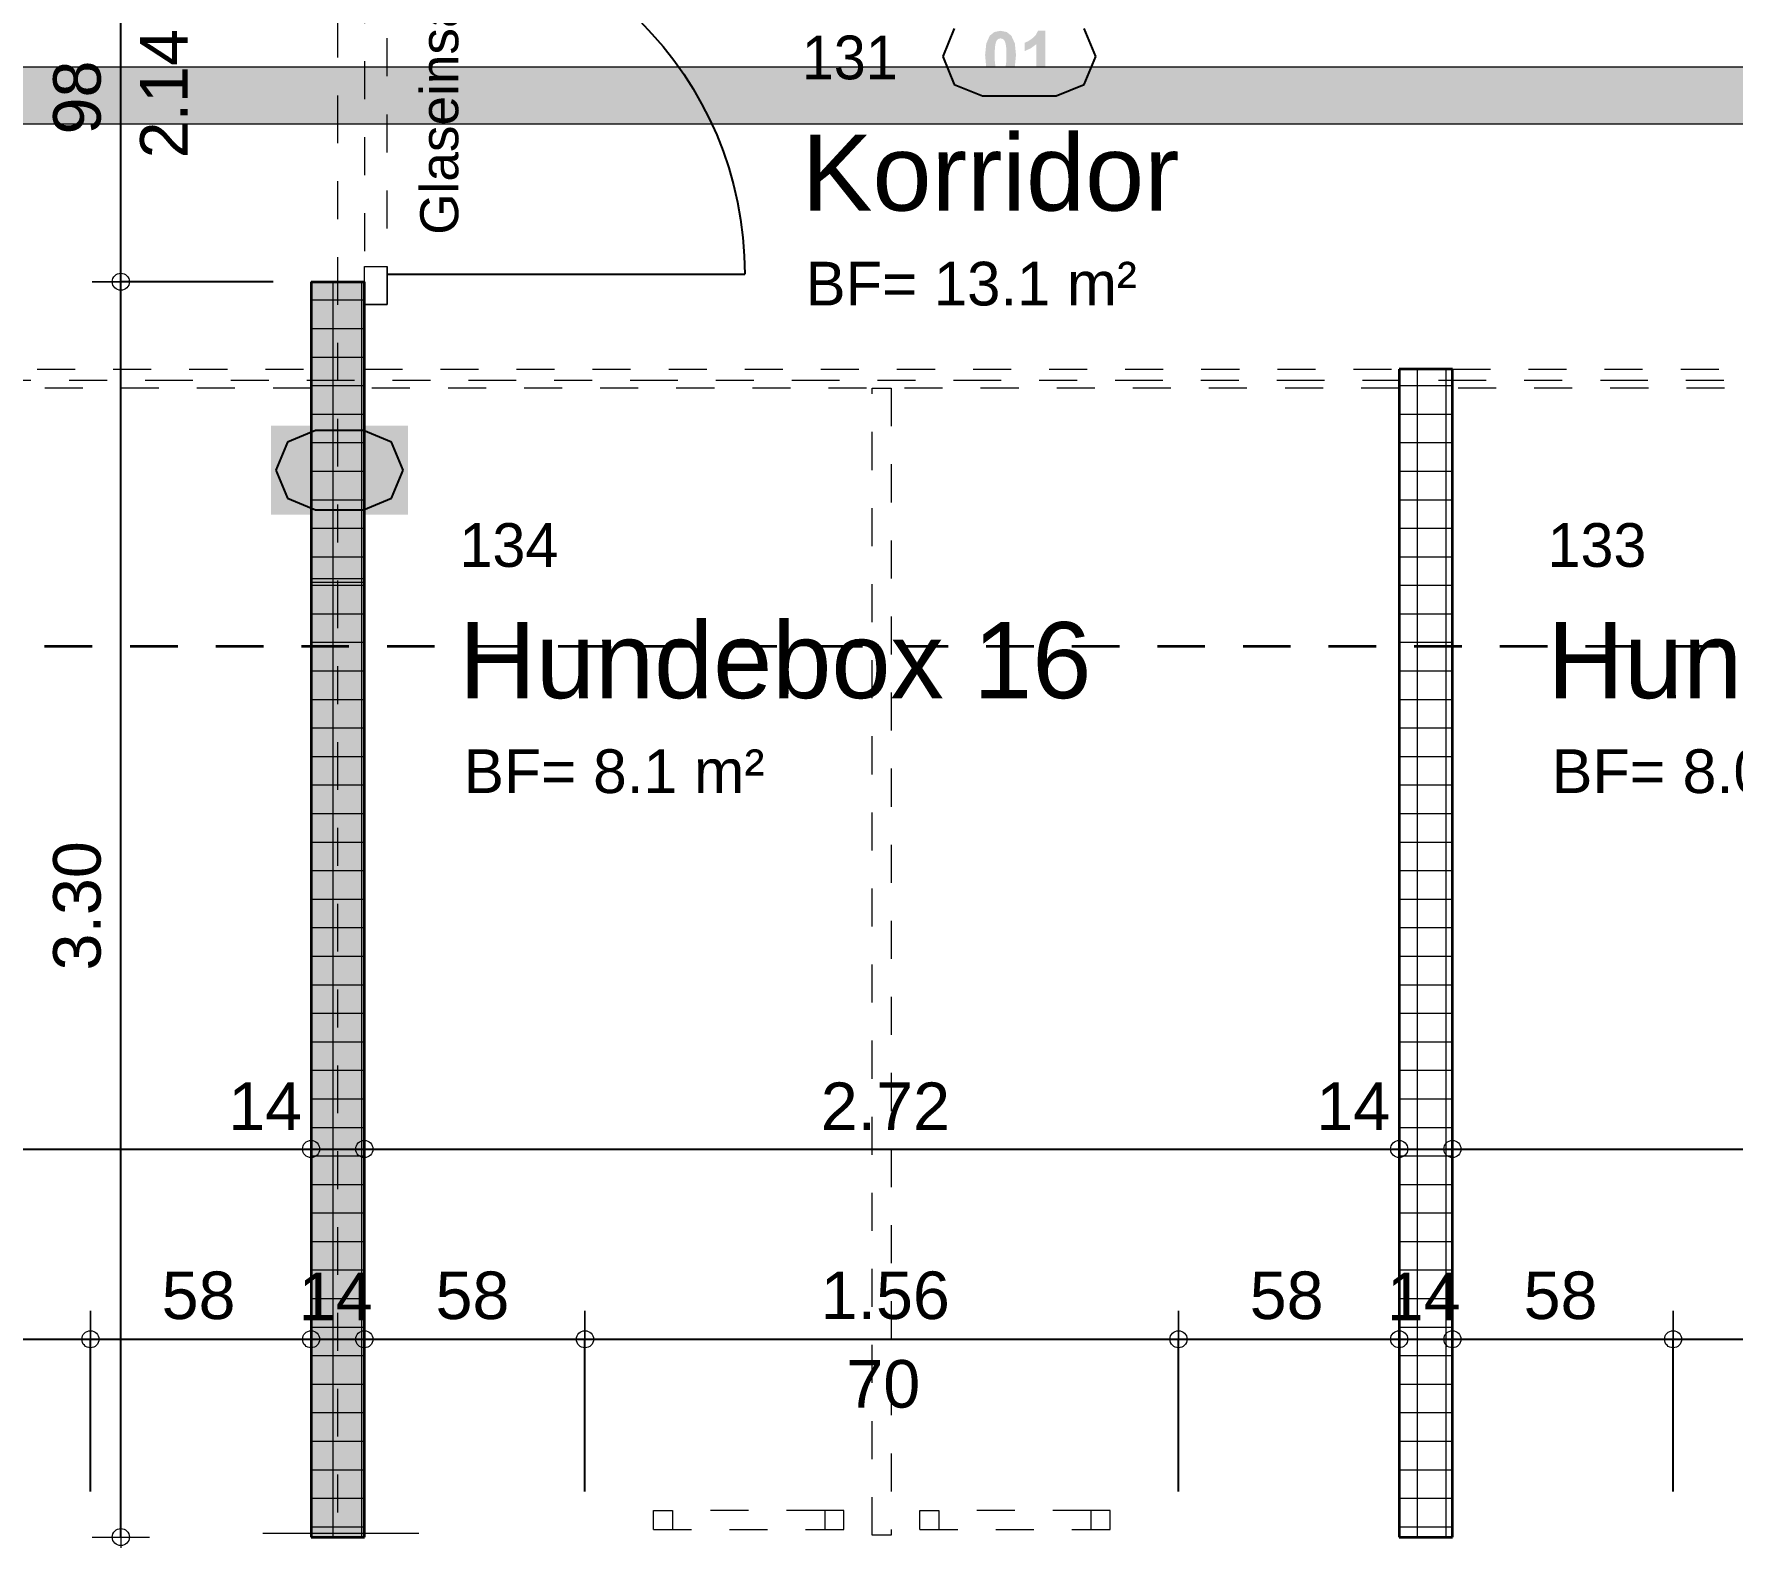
# Model space of a CAD drawing. Header units: metres. Extents: x -117 to -12, y 122 to 163.
# Drawn here: x -38.061 to -33.598, y 135.798 to 139.749 of the extents above; entities that cross this region are included whole.
import ezdxf

# ---------------------------------------------------------------- set-up
doc = ezdxf.new("R2010")
doc.units = ezdxf.units.M
doc.header["$PDMODE"] = 65
for name, pattern in [('AUSGEZOGEN', [0]), ('GETRENNT2_S10', [0.255, 0.125, -0.065, 0, -0.065]), ('PUNKT2_S9', [0.175, 0.075, -0.05, 0, -0.05]), ('STRICHLINIE_S4', [0.165, 0.125, -0.04]), ('VERDECKT2_S2', [0.09, 0.05, -0.04])]:
    doc.linetypes.add(name, pattern=pattern)
doc.layers.add('XR$1$_3808', color=7, linetype='Continuous')
for name, color, linetype, lineweight in [('XR$1$Bauachsen_grob', 7, 'GETRENNT2_S10', 13), ('XR$1$Bauherr', 203, 'VERDECKT2_S2', 13), ('XR$1$Fuellflaeche', 7, 'AUSGEZOGEN', 13), ('XR$1$Hilfskonstruktion', 5, 'VERDECKT2_S2', 13), ('XR$1$Raumbezeichnung', 7, 'AUSGEZOGEN', 18), ('XR$1$Sanitaer_Allgemein_HK', 5, 'VERDECKT2_S2', 25), ('XR$1$Schnittbegrenzung', 7, 'AUSGEZOGEN', 13), ('XR$1$Text_Werkplan_Ausfuehrung', 7, 'AUSGEZOGEN', 25), ('XR$1$Tuerblatt', 7, 'AUSGEZOGEN', 18), ('XR$1$Wand_Fertigelement', 7, 'AUSGEZOGEN', 35), ('XR$1$Werkplan-_Ausfuehrungsmasse', 7, 'AUSGEZOGEN', 13)]:
    doc.layers.add(name, color=color, linetype=linetype, lineweight=lineweight)
doc.styles.add('ARIAL', font='ARIAL.TTF')
doc.dimstyles.new('_DIMSTYLE_10', dxfattribs={"dimtxt": 0.125, "dimasz": 0.15, "dimexe": 0, "dimexo": 0, "dimgap": 0.0625, "dimtad": 2, "dimdec": 1, "dimlfac": 100, "dimrnd": 0.5, "dimzin": 4, "dimdsep": 46, "dimtxsty": 'ARIAL', "dimblk1": 'ALL_ML_KREIS', "dimblk2": 'ALL_ML_KREIS', "dimsah": 1, "dimcen": 0, "dimclrd": 256, "dimclre": 256, "dimclrt": 256, "dimadec": 0, "dimazin": 0, "dimtfac": 1, "dimtdec": 0, "dimtix": 1, "dimtmove": 2, "dimatfit": 3, "dimfxl": 0, "dimtvp": 1.2, "dimtzin": 0, "dimlwd": 0, "dimlwe": -1, "dimarcsym": 0})
doc.dimstyles.new('_DIMSTYLE_11', dxfattribs={"dimtxt": 0.125, "dimasz": 0.15, "dimexe": 0, "dimexo": 0, "dimgap": 0.0625, "dimtad": 2, "dimdec": 3, "dimrnd": 0.005, "dimzin": 4, "dimdsep": 46, "dimtxsty": 'ARIAL', "dimblk1": 'ALL_ML_KREIS', "dimblk2": 'ALL_ML_KREIS', "dimsah": 1, "dimcen": 0, "dimclrd": 256, "dimclre": 256, "dimclrt": 256, "dimadec": 0, "dimazin": 0, "dimtfac": 1, "dimtdec": 0, "dimtix": 1, "dimtmove": 2, "dimatfit": 3, "dimfxl": 0, "dimtzin": 0, "dimlwd": 0, "dimlwe": -1, "dimarcsym": 0})
doc.dimstyles.new('_DIMSTYLE_12', dxfattribs={"dimtxt": 0.125, "dimasz": 0.15, "dimexe": 0, "dimexo": 0, "dimgap": 0.0625, "dimtad": 2, "dimrnd": 0.005, "dimzin": 4, "dimdsep": 46, "dimtxsty": 'ARIAL', "dimblk1": 'ALL_ML_KREIS', "dimblk2": 'ALL_ML_KREIS', "dimsah": 1, "dimcen": 0, "dimclrd": 256, "dimclre": 256, "dimclrt": 256, "dimadec": 0, "dimazin": 0, "dimtfac": 1, "dimtdec": 0, "dimtix": 1, "dimtmove": 2, "dimatfit": 3, "dimfxl": 0, "dimtzin": 0, "dimlwd": 0, "dimlwe": -1, "dimarcsym": 0})
doc.dimstyles.new('_DIMSTYLE_14', dxfattribs={"dimtxt": 0.125, "dimasz": 0.15, "dimexe": 0, "dimexo": 0, "dimgap": 0.0625, "dimtad": 2, "dimdec": 1, "dimlfac": 100, "dimrnd": 0.5, "dimzin": 4, "dimdsep": 46, "dimtxsty": 'ARIAL', "dimblk1": 'ALL_ML_KREIS', "dimblk2": 'ALL_ML_KREIS', "dimsah": 1, "dimcen": 0, "dimclrd": 256, "dimclre": 256, "dimclrt": 256, "dimadec": 0, "dimazin": 0, "dimtfac": 1, "dimtdec": 0, "dimtix": 1, "dimtmove": 2, "dimatfit": 3, "dimfxl": 0, "dimtzin": 0, "dimlwd": 0, "dimlwe": -1, "dimarcsym": 0})
pattern_1 = [(0, (0, 0), (0, 0.075), []), (90, (0, 0), (-0.075, 5e-18), [])]

# ---------------------------------------------------------------- blocks, each defined once
blk = doc.blocks.new('COMPLEXOBJECT_11')
at = {"layer": 'XR$1$Bauherr'}
for p, q in [((-36.4331, 135.818), (-36.4331, 135.868)), ((-36.4331, 135.868), (-36.3831, 135.868)), ((-36.3831, 135.868), (-36.3831, 135.818)), ((-35.9831, 135.868), (-36.3831, 135.868)), ((-35.9331, 135.868), (-35.9831, 135.868)), ((-35.9831, 135.868), (-35.9831, 135.818)), ((-35.9331, 135.818), (-35.9331, 135.868)), ((-35.7331, 135.818), (-35.7331, 135.868)), ((-35.7331, 135.868), (-35.6831, 135.868)), ((-35.6831, 135.868), (-35.6831, 135.818)), ((-35.2831, 135.868), (-35.6831, 135.868)), ((-35.2331, 135.868), (-35.2831, 135.868)), ((-35.2831, 135.868), (-35.2831, 135.818)), ((-35.2331, 135.818), (-35.2331, 135.868)), ((-36.4331, 135.818), (-35.9331, 135.818)), ((-35.7331, 135.818), (-35.2331, 135.818))]:
    blk.add_line(p, q, dxfattribs=at)
blk = doc.blocks.new('ALL_ML_KREIS')
at = {"color": 0, "linetype": 'ByBlock', "lineweight": -2}
for p, q in [((0, -0.5), (0, 0.5)), ((-1, 0), (0.5, 0))]:
    blk.add_line(p, q, dxfattribs=at)
blk.add_circle((0, 0), 0.15, dxfattribs=at)
blk = doc.blocks.new('*D175')
at = {"layer": 'DEFPOINTS'}
for p in [(-37.3331, 139.098), (-37.8331, 135.798), (-37.3331, 135.798)]:
    blk.add_point(p, dxfattribs=at)
at = {"layer": 'XR$1$Werkplan-_Ausfuehrungsmasse', "lineweight": -2}
for p, q in [((-37.4331, 139.098), (-37.8331, 139.098)), ((-37.8331, 135.798), (-37.8331, 139.098)), ((-37.8331, 135.798), (-37.8331, 135.798))]:
    blk.add_line(p, q, dxfattribs=at)
at = {"layer": 'XR$1$Werkplan-_Ausfuehrungsmasse', "xscale": 0.15, "yscale": 0.15, "zscale": 0.15}
for p, rotation in [((-37.8331, 139.098), 90), ((-37.8331, 135.798), 270)]:
    blk.add_blockref('ALL_ML_KREIS', p, dxfattribs=dict(at, rotation=rotation))
at = {"layer": 'XR$1$Werkplan-_Ausfuehrungsmasse', "insert": (-37.9478, 137.4573), "char_height": 0.125, "width": 0.5, "attachment_point": 5, "rotation": 90, "style": 'ARIAL'}
blk.add_mtext('\\A1;{\\A1;{3.30\\H0.082500;\\S^ ;}}', dxfattribs=at)
blk = doc.blocks.new('*D176')
at = {"layer": 'DEFPOINTS'}
for p in [(-37.3331, 140.078), (-37.8331, 139.098), (-37.3331, 139.098)]:
    blk.add_point(p, dxfattribs=at)
at = {"layer": 'XR$1$Werkplan-_Ausfuehrungsmasse', "lineweight": -2}
for p, q in [((-37.4331, 140.078), (-37.8331, 140.078)), ((-37.8331, 139.098), (-37.8331, 140.078)), ((-37.4331, 139.098), (-37.8331, 139.098))]:
    blk.add_line(p, q, dxfattribs=at)
at = {"layer": 'XR$1$Werkplan-_Ausfuehrungsmasse', "xscale": 0.15, "yscale": 0.15, "zscale": 0.15}
for p, rotation in [((-37.8331, 140.078), 90), ((-37.8331, 139.098), 270)]:
    blk.add_blockref('ALL_ML_KREIS', p, dxfattribs=dict(at, rotation=rotation))
at = {"layer": 'XR$1$Werkplan-_Ausfuehrungsmasse', "insert": (-37.7826, 139.4223), "char_height": 0.125, "width": 0.00625, "attachment_point": 1, "rotation": 90, "line_spacing_factor": 0.60241, "style": 'ARIAL'}
blk.add_mtext('\\A1;{2.14\\H0.082500;\\S^ ;}', dxfattribs=at)
at = {"layer": 'XR$1$Werkplan-_Ausfuehrungsmasse', "insert": (-37.9477, 139.5823), "char_height": 0.125, "width": 0.5, "attachment_point": 5, "rotation": 90, "style": 'ARIAL'}
blk.add_mtext('\\A1;{\\A1;{98\\H0.082500;\\S^ ;}}', dxfattribs=at)
blk = doc.blocks.new('COMPLEXOBJECT_18')
at = {"layer": 'XR$1$Bauherr'}
for p, q in [((-40.0531, 138.868), (-37.3331, 138.868)), ((-37.3331, 138.868), (-37.3331, 138.818)), ((-37.1931, 138.868), (-34.4731, 138.868)), ((-37.1931, 138.818), (-37.1931, 138.868)), ((-34.4731, 138.868), (-34.4731, 138.818)), ((-34.3331, 138.868), (-31.6181, 138.868)), ((-34.3331, 138.818), (-34.3331, 138.868)), ((-37.3331, 138.818), (-40.0531, 138.818)), ((-34.4731, 138.818), (-37.1931, 138.818)), ((-35.8581, 138.818), (-35.8081, 138.818)), ((-35.8581, 135.803), (-35.8581, 138.818)), ((-35.8081, 138.818), (-35.8081, 135.803)), ((-31.6181, 138.818), (-34.3331, 138.818)), ((-35.8081, 135.803), (-35.8581, 135.803))]:
    blk.add_line(p, q, dxfattribs=at)
blk = doc.blocks.new('*D442')
at = {"layer": 'DEFPOINTS'}
for p in [(-40.0531, 136.818), (-40.0531, 135.798), (-37.3331, 135.798)]:
    blk.add_point(p, dxfattribs=at)
at = {"layer": 'XR$1$Werkplan-_Ausfuehrungsmasse', "lineweight": -2}
for p, q in [((-40.0531, 136.818), (-40.0531, 136.818)), ((-40.0531, 136.818), (-37.3331, 136.818)), ((-37.3331, 136.818), (-37.3331, 136.818))]:
    blk.add_line(p, q, dxfattribs=at)
at = {"layer": 'XR$1$Werkplan-_Ausfuehrungsmasse', "xscale": 0.15, "yscale": 0.15, "zscale": 0.15, "rotation": 180}
blk.add_blockref('ALL_ML_KREIS', (-40.0531, 136.818), dxfattribs=at)
at = {"layer": 'XR$1$Werkplan-_Ausfuehrungsmasse', "xscale": 0.15, "yscale": 0.15, "zscale": 0.15}
blk.add_blockref('ALL_ML_KREIS', (-37.3331, 136.818), dxfattribs=at)
at = {"layer": 'XR$1$Werkplan-_Ausfuehrungsmasse', "insert": (-38.6834, 136.9305), "char_height": 0.125, "width": 0.5, "attachment_point": 5, "style": 'ARIAL'}
blk.add_mtext('\\A1;{\\A1;{2.72\\H0.082500;\\S^ ;}}', dxfattribs=at)
blk = doc.blocks.new('*D443')
at = {"layer": 'DEFPOINTS'}
for p in [(-37.3331, 136.818), (-37.3331, 135.798), (-37.1931, 135.798)]:
    blk.add_point(p, dxfattribs=at)
at = {"layer": 'XR$1$Werkplan-_Ausfuehrungsmasse', "lineweight": -2}
for p, q in [((-37.3331, 136.818), (-37.3331, 136.818)), ((-37.3331, 136.818), (-37.1931, 136.818)), ((-37.1931, 136.818), (-37.1931, 136.818))]:
    blk.add_line(p, q, dxfattribs=at)
at = {"layer": 'XR$1$Werkplan-_Ausfuehrungsmasse', "xscale": 0.15, "yscale": 0.15, "zscale": 0.15, "rotation": 180}
blk.add_blockref('ALL_ML_KREIS', (-37.3331, 136.818), dxfattribs=at)
at = {"layer": 'XR$1$Werkplan-_Ausfuehrungsmasse', "xscale": 0.15, "yscale": 0.15, "zscale": 0.15}
blk.add_blockref('ALL_ML_KREIS', (-37.1931, 136.818), dxfattribs=at)
at = {"layer": 'XR$1$Werkplan-_Ausfuehrungsmasse', "insert": (-37.4539, 136.9305), "char_height": 0.125, "width": 0.5, "attachment_point": 5, "style": 'ARIAL'}
blk.add_mtext('\\A1;{\\A1;{14\\H0.082500;\\S^ ;}}', dxfattribs=at)
blk = doc.blocks.new('*D444')
at = {"layer": 'DEFPOINTS'}
for p in [(-37.1931, 136.818), (-37.1931, 135.798), (-34.4731, 135.798)]:
    blk.add_point(p, dxfattribs=at)
at = {"layer": 'XR$1$Werkplan-_Ausfuehrungsmasse', "lineweight": -2}
for p, q in [((-37.1931, 136.818), (-37.1931, 136.818)), ((-37.1931, 136.818), (-34.4731, 136.818)), ((-34.4731, 136.818), (-34.4731, 136.818))]:
    blk.add_line(p, q, dxfattribs=at)
at = {"layer": 'XR$1$Werkplan-_Ausfuehrungsmasse', "xscale": 0.15, "yscale": 0.15, "zscale": 0.15, "rotation": 180}
blk.add_blockref('ALL_ML_KREIS', (-37.1931, 136.818), dxfattribs=at)
at = {"layer": 'XR$1$Werkplan-_Ausfuehrungsmasse', "xscale": 0.15, "yscale": 0.15, "zscale": 0.15}
blk.add_blockref('ALL_ML_KREIS', (-34.4731, 136.818), dxfattribs=at)
at = {"layer": 'XR$1$Werkplan-_Ausfuehrungsmasse', "insert": (-35.8234, 136.9305), "char_height": 0.125, "width": 0.5, "attachment_point": 5, "style": 'ARIAL'}
blk.add_mtext('\\A1;{\\A1;{2.72\\H0.082500;\\S^ ;}}', dxfattribs=at)
blk = doc.blocks.new('*D445')
at = {"layer": 'DEFPOINTS'}
for p in [(-34.4731, 136.818), (-34.4731, 135.798), (-34.3331, 135.798)]:
    blk.add_point(p, dxfattribs=at)
at = {"layer": 'XR$1$Werkplan-_Ausfuehrungsmasse', "lineweight": -2}
for p, q in [((-34.4731, 136.818), (-34.4731, 136.818)), ((-34.4731, 136.818), (-34.3331, 136.818)), ((-34.3331, 136.818), (-34.3331, 136.818))]:
    blk.add_line(p, q, dxfattribs=at)
at = {"layer": 'XR$1$Werkplan-_Ausfuehrungsmasse', "xscale": 0.15, "yscale": 0.15, "zscale": 0.15, "rotation": 180}
blk.add_blockref('ALL_ML_KREIS', (-34.4731, 136.818), dxfattribs=at)
at = {"layer": 'XR$1$Werkplan-_Ausfuehrungsmasse', "xscale": 0.15, "yscale": 0.15, "zscale": 0.15}
blk.add_blockref('ALL_ML_KREIS', (-34.3331, 136.818), dxfattribs=at)
at = {"layer": 'XR$1$Werkplan-_Ausfuehrungsmasse', "insert": (-34.5939, 136.9305), "char_height": 0.125, "width": 0.5, "attachment_point": 5, "style": 'ARIAL'}
blk.add_mtext('\\A1;{\\A1;{14\\H0.082500;\\S^ ;}}', dxfattribs=at)
blk = doc.blocks.new('*D446')
at = {"layer": 'DEFPOINTS'}
for p in [(-34.3331, 136.818), (-34.3331, 135.798), (-31.6181, 135.798)]:
    blk.add_point(p, dxfattribs=at)
at = {"layer": 'XR$1$Werkplan-_Ausfuehrungsmasse', "lineweight": -2}
for p, q in [((-34.3331, 136.818), (-34.3331, 136.818)), ((-34.3331, 136.818), (-31.6181, 136.818)), ((-31.6181, 136.818), (-31.6181, 136.818))]:
    blk.add_line(p, q, dxfattribs=at)
at = {"layer": 'XR$1$Werkplan-_Ausfuehrungsmasse', "xscale": 0.15, "yscale": 0.15, "zscale": 0.15, "rotation": 180}
blk.add_blockref('ALL_ML_KREIS', (-34.3331, 136.818), dxfattribs=at)
at = {"layer": 'XR$1$Werkplan-_Ausfuehrungsmasse', "xscale": 0.15, "yscale": 0.15, "zscale": 0.15}
blk.add_blockref('ALL_ML_KREIS', (-31.6181, 136.818), dxfattribs=at)
at = {"layer": 'XR$1$Werkplan-_Ausfuehrungsmasse', "insert": (-32.8438, 136.9305), "char_height": 0.125, "width": 0.625, "attachment_point": 5, "style": 'ARIAL'}
blk.add_mtext('\\A1;{\\A1;{2.71\\H0.082500;\\S5^ ;}}', dxfattribs=at)
blk = doc.blocks.new('*D504')
at = {"layer": 'DEFPOINTS'}
for p in [(-39.4731, 136.318), (-39.4731, 135.798), (-37.9131, 135.798)]:
    blk.add_point(p, dxfattribs=at)
at = {"layer": 'XR$1$Werkplan-_Ausfuehrungsmasse', "lineweight": -2}
for p, q in [((-39.4731, 135.918), (-39.4731, 136.318)), ((-39.4731, 136.318), (-37.9131, 136.318)), ((-37.9131, 135.918), (-37.9131, 136.318))]:
    blk.add_line(p, q, dxfattribs=at)
at = {"layer": 'XR$1$Werkplan-_Ausfuehrungsmasse', "xscale": 0.15, "yscale": 0.15, "zscale": 0.15, "rotation": 180}
blk.add_blockref('ALL_ML_KREIS', (-39.4731, 136.318), dxfattribs=at)
at = {"layer": 'XR$1$Werkplan-_Ausfuehrungsmasse', "xscale": 0.15, "yscale": 0.15, "zscale": 0.15}
blk.add_blockref('ALL_ML_KREIS', (-37.9131, 136.318), dxfattribs=at)
at = {"layer": 'XR$1$Werkplan-_Ausfuehrungsmasse', "insert": (-38.684, 136.4327), "char_height": 0.125, "width": 0.5, "attachment_point": 5, "style": 'ARIAL'}
blk.add_mtext('\\A1;{\\A1;{1.56\\H0.082500;\\S^ ;}}', dxfattribs=at)
at = {"layer": 'XR$1$Werkplan-_Ausfuehrungsmasse', "insert": (-38.7861, 136.2633), "char_height": 0.125, "width": 0.00625, "attachment_point": 1, "line_spacing_factor": 0.60241, "style": 'ARIAL'}
blk.add_mtext('\\A1;{70\\H0.082500;\\S^ ;}', dxfattribs=at)
blk = doc.blocks.new('*D505')
at = {"layer": 'DEFPOINTS'}
for p in [(-37.9131, 136.318), (-37.9131, 135.798), (-37.3331, 135.798)]:
    blk.add_point(p, dxfattribs=at)
at = {"layer": 'XR$1$Werkplan-_Ausfuehrungsmasse', "lineweight": -2}
for p, q in [((-37.9131, 135.918), (-37.9131, 136.318)), ((-37.9131, 136.318), (-37.3331, 136.318)), ((-37.3331, 136.318), (-37.3331, 136.318))]:
    blk.add_line(p, q, dxfattribs=at)
at = {"layer": 'XR$1$Werkplan-_Ausfuehrungsmasse', "xscale": 0.15, "yscale": 0.15, "zscale": 0.15, "rotation": 180}
blk.add_blockref('ALL_ML_KREIS', (-37.9131, 136.318), dxfattribs=at)
at = {"layer": 'XR$1$Werkplan-_Ausfuehrungsmasse', "xscale": 0.15, "yscale": 0.15, "zscale": 0.15}
blk.add_blockref('ALL_ML_KREIS', (-37.3331, 136.318), dxfattribs=at)
at = {"layer": 'XR$1$Werkplan-_Ausfuehrungsmasse', "insert": (-37.6289, 136.4327), "char_height": 0.125, "width": 0.5, "attachment_point": 5, "style": 'ARIAL'}
blk.add_mtext('\\A1;{\\A1;{58\\H0.082500;\\S^ ;}}', dxfattribs=at)
blk = doc.blocks.new('*D506')
at = {"layer": 'DEFPOINTS'}
for p in [(-37.3331, 136.318), (-37.3331, 135.798), (-37.1931, 135.798)]:
    blk.add_point(p, dxfattribs=at)
at = {"layer": 'XR$1$Werkplan-_Ausfuehrungsmasse', "lineweight": -2}
for p, q in [((-37.3331, 136.318), (-37.3331, 136.318)), ((-37.3331, 136.318), (-37.1931, 136.318)), ((-37.1931, 136.318), (-37.1931, 136.318))]:
    blk.add_line(p, q, dxfattribs=at)
at = {"layer": 'XR$1$Werkplan-_Ausfuehrungsmasse', "xscale": 0.15, "yscale": 0.15, "zscale": 0.15, "rotation": 180}
blk.add_blockref('ALL_ML_KREIS', (-37.3331, 136.318), dxfattribs=at)
at = {"layer": 'XR$1$Werkplan-_Ausfuehrungsmasse', "xscale": 0.15, "yscale": 0.15, "zscale": 0.15}
blk.add_blockref('ALL_ML_KREIS', (-37.1931, 136.318), dxfattribs=at)
at = {"layer": 'XR$1$Werkplan-_Ausfuehrungsmasse', "insert": (-37.2685, 136.4305), "char_height": 0.125, "width": 0.5, "attachment_point": 5, "style": 'ARIAL'}
blk.add_mtext('\\A1;{\\A1;{14\\H0.082500;\\S^ ;}}', dxfattribs=at)
blk = doc.blocks.new('*D507')
at = {"layer": 'DEFPOINTS'}
for p in [(-37.1931, 136.318), (-37.1931, 135.798), (-36.6131, 135.798)]:
    blk.add_point(p, dxfattribs=at)
at = {"layer": 'XR$1$Werkplan-_Ausfuehrungsmasse', "lineweight": -2}
for p, q in [((-37.1931, 136.318), (-37.1931, 136.318)), ((-37.1931, 136.318), (-36.6131, 136.318)), ((-36.6131, 135.918), (-36.6131, 136.318))]:
    blk.add_line(p, q, dxfattribs=at)
at = {"layer": 'XR$1$Werkplan-_Ausfuehrungsmasse', "xscale": 0.15, "yscale": 0.15, "zscale": 0.15, "rotation": 180}
blk.add_blockref('ALL_ML_KREIS', (-37.1931, 136.318), dxfattribs=at)
at = {"layer": 'XR$1$Werkplan-_Ausfuehrungsmasse', "xscale": 0.15, "yscale": 0.15, "zscale": 0.15}
blk.add_blockref('ALL_ML_KREIS', (-36.6131, 136.318), dxfattribs=at)
at = {"layer": 'XR$1$Werkplan-_Ausfuehrungsmasse', "insert": (-36.9089, 136.4327), "char_height": 0.125, "width": 0.5, "attachment_point": 5, "style": 'ARIAL'}
blk.add_mtext('\\A1;{\\A1;{58\\H0.082500;\\S^ ;}}', dxfattribs=at)
blk = doc.blocks.new('*D508')
at = {"layer": 'DEFPOINTS'}
for p in [(-36.6131, 136.318), (-36.6131, 135.798), (-35.0531, 135.798)]:
    blk.add_point(p, dxfattribs=at)
at = {"layer": 'XR$1$Werkplan-_Ausfuehrungsmasse', "lineweight": -2}
for p, q in [((-36.6131, 135.918), (-36.6131, 136.318)), ((-36.6131, 136.318), (-35.0531, 136.318)), ((-35.0531, 135.918), (-35.0531, 136.318))]:
    blk.add_line(p, q, dxfattribs=at)
at = {"layer": 'XR$1$Werkplan-_Ausfuehrungsmasse', "xscale": 0.15, "yscale": 0.15, "zscale": 0.15, "rotation": 180}
blk.add_blockref('ALL_ML_KREIS', (-36.6131, 136.318), dxfattribs=at)
at = {"layer": 'XR$1$Werkplan-_Ausfuehrungsmasse', "xscale": 0.15, "yscale": 0.15, "zscale": 0.15}
blk.add_blockref('ALL_ML_KREIS', (-35.0531, 136.318), dxfattribs=at)
at = {"layer": 'XR$1$Werkplan-_Ausfuehrungsmasse', "insert": (-35.824, 136.4327), "char_height": 0.125, "width": 0.5, "attachment_point": 5, "style": 'ARIAL'}
blk.add_mtext('\\A1;{\\A1;{1.56\\H0.082500;\\S^ ;}}', dxfattribs=at)
at = {"layer": 'XR$1$Werkplan-_Ausfuehrungsmasse', "insert": (-35.9261, 136.2633), "char_height": 0.125, "width": 0.00625, "attachment_point": 1, "line_spacing_factor": 0.60241, "style": 'ARIAL'}
blk.add_mtext('\\A1;{70\\H0.082500;\\S^ ;}', dxfattribs=at)
blk = doc.blocks.new('*D509')
at = {"layer": 'DEFPOINTS'}
for p in [(-35.0531, 136.318), (-35.0531, 135.798), (-34.4731, 135.798)]:
    blk.add_point(p, dxfattribs=at)
at = {"layer": 'XR$1$Werkplan-_Ausfuehrungsmasse', "lineweight": -2}
for p, q in [((-35.0531, 135.918), (-35.0531, 136.318)), ((-35.0531, 136.318), (-34.4731, 136.318)), ((-34.4731, 136.318), (-34.4731, 136.318))]:
    blk.add_line(p, q, dxfattribs=at)
at = {"layer": 'XR$1$Werkplan-_Ausfuehrungsmasse', "xscale": 0.15, "yscale": 0.15, "zscale": 0.15, "rotation": 180}
blk.add_blockref('ALL_ML_KREIS', (-35.0531, 136.318), dxfattribs=at)
at = {"layer": 'XR$1$Werkplan-_Ausfuehrungsmasse', "xscale": 0.15, "yscale": 0.15, "zscale": 0.15}
blk.add_blockref('ALL_ML_KREIS', (-34.4731, 136.318), dxfattribs=at)
at = {"layer": 'XR$1$Werkplan-_Ausfuehrungsmasse', "insert": (-34.7689, 136.4327), "char_height": 0.125, "width": 0.5, "attachment_point": 5, "style": 'ARIAL'}
blk.add_mtext('\\A1;{\\A1;{58\\H0.082500;\\S^ ;}}', dxfattribs=at)
blk = doc.blocks.new('*D510')
at = {"layer": 'DEFPOINTS'}
for p in [(-34.4731, 136.318), (-34.4731, 135.798), (-34.3331, 135.798)]:
    blk.add_point(p, dxfattribs=at)
at = {"layer": 'XR$1$Werkplan-_Ausfuehrungsmasse', "lineweight": -2}
for p, q in [((-34.4731, 136.318), (-34.4731, 136.318)), ((-34.4731, 136.318), (-34.3331, 136.318)), ((-34.3331, 136.318), (-34.3331, 136.318))]:
    blk.add_line(p, q, dxfattribs=at)
at = {"layer": 'XR$1$Werkplan-_Ausfuehrungsmasse', "xscale": 0.15, "yscale": 0.15, "zscale": 0.15, "rotation": 180}
blk.add_blockref('ALL_ML_KREIS', (-34.4731, 136.318), dxfattribs=at)
at = {"layer": 'XR$1$Werkplan-_Ausfuehrungsmasse', "xscale": 0.15, "yscale": 0.15, "zscale": 0.15}
blk.add_blockref('ALL_ML_KREIS', (-34.3331, 136.318), dxfattribs=at)
at = {"layer": 'XR$1$Werkplan-_Ausfuehrungsmasse', "insert": (-34.4085, 136.4305), "char_height": 0.125, "width": 0.5, "attachment_point": 5, "style": 'ARIAL'}
blk.add_mtext('\\A1;{\\A1;{14\\H0.082500;\\S^ ;}}', dxfattribs=at)
blk = doc.blocks.new('*D511')
at = {"layer": 'DEFPOINTS'}
for p in [(-34.3331, 136.318), (-34.3331, 135.798), (-33.7531, 135.798)]:
    blk.add_point(p, dxfattribs=at)
at = {"layer": 'XR$1$Werkplan-_Ausfuehrungsmasse', "lineweight": -2}
for p, q in [((-34.3331, 136.318), (-34.3331, 136.318)), ((-34.3331, 136.318), (-33.7531, 136.318)), ((-33.7531, 135.918), (-33.7531, 136.318))]:
    blk.add_line(p, q, dxfattribs=at)
at = {"layer": 'XR$1$Werkplan-_Ausfuehrungsmasse', "xscale": 0.15, "yscale": 0.15, "zscale": 0.15, "rotation": 180}
blk.add_blockref('ALL_ML_KREIS', (-34.3331, 136.318), dxfattribs=at)
at = {"layer": 'XR$1$Werkplan-_Ausfuehrungsmasse', "xscale": 0.15, "yscale": 0.15, "zscale": 0.15}
blk.add_blockref('ALL_ML_KREIS', (-33.7531, 136.318), dxfattribs=at)
at = {"layer": 'XR$1$Werkplan-_Ausfuehrungsmasse', "insert": (-34.0489, 136.4327), "char_height": 0.125, "width": 0.5, "attachment_point": 5, "style": 'ARIAL'}
blk.add_mtext('\\A1;{\\A1;{58\\H0.082500;\\S^ ;}}', dxfattribs=at)
blk = doc.blocks.new('*D512')
at = {"layer": 'DEFPOINTS'}
for p in [(-33.7531, 136.318), (-33.7531, 135.798), (-32.1931, 135.798)]:
    blk.add_point(p, dxfattribs=at)
at = {"layer": 'XR$1$Werkplan-_Ausfuehrungsmasse', "lineweight": -2}
for p, q in [((-33.7531, 135.918), (-33.7531, 136.318)), ((-33.7531, 136.318), (-32.1931, 136.318)), ((-32.1931, 135.918), (-32.1931, 136.318))]:
    blk.add_line(p, q, dxfattribs=at)
at = {"layer": 'XR$1$Werkplan-_Ausfuehrungsmasse', "xscale": 0.15, "yscale": 0.15, "zscale": 0.15, "rotation": 180}
blk.add_blockref('ALL_ML_KREIS', (-33.7531, 136.318), dxfattribs=at)
at = {"layer": 'XR$1$Werkplan-_Ausfuehrungsmasse', "xscale": 0.15, "yscale": 0.15, "zscale": 0.15}
blk.add_blockref('ALL_ML_KREIS', (-32.1931, 136.318), dxfattribs=at)
at = {"layer": 'XR$1$Werkplan-_Ausfuehrungsmasse', "insert": (-32.894, 136.4327), "char_height": 0.125, "width": 0.5, "attachment_point": 5, "style": 'ARIAL'}
blk.add_mtext('\\A1;{\\A1;{1.56\\H0.082500;\\S^ ;}}', dxfattribs=at)
at = {"layer": 'XR$1$Werkplan-_Ausfuehrungsmasse', "insert": (-32.9961, 136.2633), "char_height": 0.125, "width": 0.00625, "attachment_point": 1, "line_spacing_factor": 0.60241, "style": 'ARIAL'}
blk.add_mtext('\\A1;{70\\H0.082500;\\S^ ;}', dxfattribs=at)
blk = doc.blocks.new('COMPLEXOBJECT_20')
at = {"layer": 'XR$1$Bauachsen_grob', "color": 8}
for p, q in [((-37.2631, 126.7126), (-37.2631, 153.848)), ((-14.2693, 138.838), (-86.2481, 138.838))]:
    blk.add_line(p, q, dxfattribs=at)
blk = doc.blocks.new('Tür_4_$F2')
at = {"layer": 'XR$1$_3808', "color": 7, "linetype": 'AUSGEZOGEN', "lineweight": -3}
blk.add_line((0.08, 0.06), (0.08, 1), dxfattribs=at)
at = {"layer": 'XR$1$_3808', "color": 7, "linetype": 'AUSGEZOGEN', "lineweight": 13}
for points in [[(0, 0), (0.1, 0), (0.1, 0.06), (0, 0.06), (0, 0)], [(1, 0), (1.1, 0), (1.1, 0.06), (1, 0.06), (1, 0)]]:
    blk.add_lwpolyline(points, close=True, dxfattribs=at)
at = {"layer": 'XR$1$_3808', "color": 7, "linetype": 'AUSGEZOGEN', "lineweight": -3}
blk.add_arc((0.08, 0.06), 0.94, 0, 90, dxfattribs=at)
blk = doc.blocks.new('COMPLEXOBJECT_46')
at = {"layer": 'XR$1$Schnittbegrenzung', "color": 12, "linetype": 'STRICHLINIE_S4', "lineweight": 35}
blk.add_line((-28.9085, 138.1391), (-88.2023, 138.1391), dxfattribs=at)

msp = doc.modelspace()

# ---------------------------------------------------------------- hatches: boundary and pattern name
at = {"layer": 'XR$1$Fuellflaeche', "linetype": 'AUSGEZOGEN', "lineweight": 200}
msp.add_hatch(color=255, dxfattribs=at).paths.add_polyline_path([(-72.5831, 139.663), (-72.5831, 139.513), (-31.4681, 139.513), (-31.4681, 139.663)])
at = {"layer": 'XR$1$Text_Werkplan_Ausfuehrung'}
h = msp.add_hatch(color=55, dxfattribs=at)
h.paths.add_polyline_path([(-35.5208, 139.7576), (-35.5369, 139.7544), (-35.5491, 139.7448), (-35.5583, 139.7243), (-35.5614, 139.694), (-35.5586, 139.6635), (-35.5502, 139.644), (-35.5373, 139.6335), (-35.5208, 139.63), (-35.5046, 139.6332), (-35.4925, 139.6428), (-35.4833, 139.6633), (-35.4802, 139.6937), (-35.4832, 139.7242), (-35.4924, 139.7446), (-35.5046, 139.7543)])
h.paths.add_polyline_path([(-35.5249, 139.737), (-35.5208, 139.7376), (-35.5167, 139.737), (-35.5131, 139.7349), (-35.51, 139.7308), (-35.5075, 139.7239), (-35.5058, 139.7123), (-35.5052, 139.6937), (-35.5059, 139.675), (-35.5077, 139.6626), (-35.51, 139.6565), (-35.513, 139.6527), (-35.5167, 139.6506), (-35.5208, 139.6499), (-35.5249, 139.6506), (-35.5285, 139.6526), (-35.5316, 139.6567), (-35.5341, 139.6636), (-35.5358, 139.6752), (-35.5363, 139.6937), (-35.5357, 139.7125), (-35.5338, 139.725), (-35.5316, 139.731), (-35.5285, 139.7349)], flags=16)
for color, points in [(55, [(-35.4028, 139.6321), (-35.4028, 139.7576), (-35.4223, 139.7576), (-35.4281, 139.7469), (-35.4374, 139.7376), (-35.448, 139.7304), (-35.4578, 139.7259), (-35.4578, 139.7042), (-35.4411, 139.7117), (-35.4268, 139.7224), (-35.4268, 139.6321)]), (7, [(-37.4383, 138.486), (-37.0779, 138.486), (-37.0779, 138.7193), (-37.4383, 138.7193), (-37.4383, 138.6026), (-37.4383, 138.6026)])]:
    msp.add_hatch(color=color, dxfattribs=at).paths.add_polyline_path(points)
h = msp.add_hatch(color=55, dxfattribs=at)
h.paths.add_polyline_path([(-37.309, 138.6693), (-37.309, 138.5443), (-37.2615, 138.5443), (-37.2489, 138.545), (-37.2391, 138.5469), (-37.2291, 138.5512), (-37.2214, 138.5569), (-37.2137, 138.5667), (-37.208, 138.579), (-37.2051, 138.5912), (-37.2041, 138.6056), (-37.2052, 138.6218), (-37.2082, 138.6351), (-37.2133, 138.6462), (-37.2202, 138.6554), (-37.2288, 138.6624), (-37.2391, 138.6669), (-37.2491, 138.6687), (-37.2629, 138.6693)])
h.paths.add_polyline_path([(-37.2838, 138.5654), (-37.2838, 138.6481), (-37.2724, 138.6481), (-37.2595, 138.6478), (-37.2516, 138.647), (-37.2452, 138.6447), (-37.2399, 138.6411), (-37.2358, 138.6359), (-37.2327, 138.629), (-37.2308, 138.6196), (-37.2302, 138.6068), (-37.2308, 138.5938), (-37.2327, 138.5839), (-37.2357, 138.5767), (-37.2394, 138.5718), (-37.2439, 138.5687), (-37.2496, 138.5666), (-37.2558, 138.5657), (-37.2649, 138.5654)], flags=16)
at = {"layer": 'XR$1$Wand_Fertigelement', "lineweight": 13}
msp.add_hatch(color=252, dxfattribs=at).paths.add_polyline_path([(-37.1931, 135.798), (-37.1931, 139.098), (-37.3331, 139.098), (-37.3331, 135.798)], flags=0)
h = msp.add_hatch(dxfattribs=at)
h.set_pattern_fill('SCHRAFFUR_315', color=256, scale=0.05, style=0, pattern_type=2)
h.set_pattern_definition(pattern_1)
h.paths.add_polyline_path([(-37.1931, 135.798), (-37.1931, 139.098), (-37.3331, 139.098), (-37.3331, 135.798)], flags=0)
h = msp.add_hatch(dxfattribs=at)
h.set_pattern_fill('SCHRAFFUR_7', color=256, scale=0.05, style=0, pattern_type=2)
h.set_pattern_definition(pattern_1)
h.paths.add_polyline_path([(-34.4731, 138.868), (-34.4731, 135.798), (-34.3331, 135.798), (-34.3331, 138.868)], flags=0)

# ---------------------------------------------------------------- linework, layer by layer
at = {"layer": 'XR$1$Hilfskonstruktion', "color": 30, "linetype": 'AUSGEZOGEN', "lineweight": 13}
for p, q in [((-37.3331, 138.318), (-37.1931, 138.318)), ((-37.3331, 138.308), (-37.1931, 138.308)), ((-37.4602, 135.808), (-37.0495, 135.808))]:
    msp.add_line(p, q, dxfattribs=at)
at = {"layer": 'XR$1$Sanitaer_Allgemein_HK', "color": 7, "linetype": 'AUSGEZOGEN', "lineweight": 13}
for p, q in [((-72.5831, 139.663), (-31.4681, 139.663)), ((-72.5831, 139.513), (-31.4681, 139.513))]:
    msp.add_line(p, q, dxfattribs=at)
at = {"layer": 'XR$1$Text_Werkplan_Ausfuehrung', "color": 54}
for p, q in [((-35.6424, 139.7641), (-35.6729, 139.6904)), ((-35.2703, 139.6904), (-35.3008, 139.7641)), ((-35.6729, 139.6904), (-35.6424, 139.6168)), ((-35.3008, 139.6168), (-35.2703, 139.6904)), ((-35.6424, 139.6168), (-35.5687, 139.5863)), ((-35.3745, 139.5863), (-35.3008, 139.6168)), ((-35.5687, 139.5863), (-35.3745, 139.5863))]:
    msp.add_line(p, q, dxfattribs=at)
at = {"layer": 'XR$1$Text_Werkplan_Ausfuehrung', "color": 124}
for p, q in [((-37.3216, 138.7068), (-37.3953, 138.6763)), ((-37.1955, 138.7068), (-37.3216, 138.7068)), ((-37.1219, 138.6763), (-37.1955, 138.7068)), ((-37.3953, 138.6763), (-37.4258, 138.6026)), ((-37.0913, 138.6026), (-37.1219, 138.6763)), ((-37.4258, 138.6026), (-37.3953, 138.529)), ((-37.1219, 138.529), (-37.0913, 138.6026)), ((-37.3953, 138.529), (-37.3216, 138.4985)), ((-37.3216, 138.4985), (-37.1955, 138.4985)), ((-37.1955, 138.4985), (-37.1219, 138.529))]:
    msp.add_line(p, q, dxfattribs=at)
at = {"layer": 'XR$1$Wand_Fertigelement', "color": 5, "linetype": 'PUNKT2_S9', "lineweight": 13}
for p, q in [((-37.1331, 139.038), (-37.1331, 140.138)), ((-37.1931, 140.078), (-37.1931, 139.098)), ((-37.1931, 139.098), (-37.1931, 139.038)), ((-37.1931, 139.038), (-37.1331, 139.038))]:
    msp.add_line(p, q, dxfattribs=at)
at = {"layer": 'XR$1$Wand_Fertigelement'}
for p, q in [((-37.3331, 139.098), (-37.1931, 139.098)), ((-37.3331, 139.098), (-37.3331, 138.868)), ((-37.1931, 138.868), (-37.1931, 139.098)), ((-37.3331, 138.868), (-37.3331, 138.818)), ((-37.1931, 138.818), (-37.1931, 138.868)), ((-34.4731, 138.868), (-34.4731, 138.818)), ((-34.3331, 138.868), (-34.4731, 138.868)), ((-34.3331, 138.818), (-34.3331, 138.868)), ((-37.3331, 138.818), (-37.3331, 135.798)), ((-37.1931, 135.798), (-37.1931, 138.818)), ((-34.4731, 138.818), (-34.4731, 135.798)), ((-34.3331, 135.798), (-34.3331, 138.818)), ((-37.3331, 135.798), (-37.1931, 135.798)), ((-34.4731, 135.798), (-34.3331, 135.798))]:
    msp.add_line(p, q, dxfattribs=at)

# ---------------------------------------------------------------- block references
at = {"layer": 'XR$1$Bauachsen_grob', "color": 8, "linetype": 'AUSGEZOGEN', "lineweight": 13}
msp.add_blockref('COMPLEXOBJECT_20', (0, 0), dxfattribs=at)
at = {"layer": 'XR$1$Bauherr'}
for name in ['COMPLEXOBJECT_18', 'COMPLEXOBJECT_11']:
    msp.add_blockref(name, (0, 0), dxfattribs=at)
at = {"layer": 'XR$1$Schnittbegrenzung', "color": 12, "linetype": 'STRICHLINIE_S4', "lineweight": 35}
msp.add_blockref('COMPLEXOBJECT_46', (0, 0), dxfattribs=at)
at = {"layer": 'XR$1$Tuerblatt', "color": 7, "linetype": 'AUSGEZOGEN', "lineweight": 13, "xscale": -1, "rotation": 270}
msp.add_blockref('Tür_4_$F2', (-37.1931, 139.038), dxfattribs=at)

# ---------------------------------------------------------------- texts
at = {"layer": 'XR$1$Raumbezeichnung', "style": 'ARIAL'}
for s, insert, char_height, width, attachment_point in [('\\W0.94;131', (-36.0431, 139.6284), 0.115, 0.324365, 7), ('\\W1.00;Korridor', (-36.0439, 139.2821), 0.2, 1.100422, 7), ('\\W0.98;BF=\\~13.1\\~m²', (-36.0331, 139.1505), 0.115, 0.945706, 1), ('\\W0.97;134', (-36.9431, 138.3467), 0.115, 0.326087, 7), ('\\W0.97;133', (-34.0831, 138.3467), 0.115, 0.326087, 7), ('\\W1.00;Hundebox\\~16', (-36.944, 138.0004), 0.2, 1.773008, 7), ('\\W1.00;Hundebox\\~15', (-34.0839, 138.0004), 0.2, 1.773008, 7), ('\\W0.99;BF=\\~8.1\\~m²', (-36.9321, 137.8688), 0.115, 0.856055, 1), ('\\W1.00;BF=\\~8.0\\~m²', (-34.0721, 137.8688), 0.115, 0.856684, 1)]:
    msp.add_mtext(s, dxfattribs=dict(at, insert=insert, char_height=char_height, width=width, attachment_point=attachment_point))
at = {"layer": 'XR$1$Text_Werkplan_Ausfuehrung', "color": 7, "linetype": 'AUSGEZOGEN', "lineweight": 13, "insert": (-36.9447, 139.2214), "char_height": 0.1, "width": 0.783514, "attachment_point": 7, "rotation": 90, "style": 'ARIAL'}
msp.add_mtext('\\W1.00;Glaseinsatz', dxfattribs=at)

# ---------------------------------------------------------------- dimensions: what is measured, and where the dimension line sits
at = {"layer": 'XR$1$Werkplan-_Ausfuehrungsmasse'}
dim = msp.add_linear_dim(base=(-37.8331, 140.078), p1=(-37.4331, 139.098), p2=(-37.4331, 140.078), angle=90, text='<>\\X\\A1;{2.14\\H0.082500;\\S^ ;}', dimstyle='_DIMSTYLE_14', override={"dimpost": '<>', "dimclrd": 256, "dimclre": 256, "dimclrt": 256, "dimlwd": 0, "dimlwe": 65535}, dxfattribs=at)
dim.commit()
dim.dimension.update_dxf_attribs({"geometry": '*D176', "text_midpoint": (-37.9477, 139.5823), "dimtype": 160})
dim = msp.add_linear_dim(base=(-37.8331, 139.098), p1=(-37.8331, 135.798), p2=(-37.4331, 139.098), angle=90, dimstyle='_DIMSTYLE_12', override={"dimpost": '<>', "dimclrd": 256, "dimclre": 256, "dimclrt": 256, "dimlwd": 0, "dimlwe": 65535}, dxfattribs=at)
dim.commit()
dim.dimension.update_dxf_attribs({"geometry": '*D175', "text_midpoint": (-37.9478, 137.4573), "dimtype": 160})
for base, p1, p2, dimstyle, picture, middle in [((-37.3331, 136.818), (-40.0531, 136.818), (-37.3331, 136.818), '_DIMSTYLE_12', '*D442', (-38.6834, 136.9305)), ((-37.1931, 136.818), (-37.3331, 136.818), (-37.1931, 136.818), '_DIMSTYLE_10', '*D443', (-37.4539, 136.9305)), ((-34.4731, 136.818), (-37.1931, 136.818), (-34.4731, 136.818), '_DIMSTYLE_12', '*D444', (-35.8234, 136.9305)), ((-34.3331, 136.818), (-34.4731, 136.818), (-34.3331, 136.818), '_DIMSTYLE_10', '*D445', (-34.5939, 136.9305)), ((-31.6181, 136.818), (-34.3331, 136.818), (-31.6181, 136.818), '_DIMSTYLE_11', '*D446', (-32.8438, 136.9305)), ((-37.3331, 136.318), (-37.9131, 135.918), (-37.3331, 136.318), '_DIMSTYLE_14', '*D505', (-37.6289, 136.4327)), ((-37.1931, 136.318), (-37.3331, 136.318), (-37.1931, 136.318), '_DIMSTYLE_10', '*D506', (-37.2685, 136.4305)), ((-36.6131, 136.318), (-37.1931, 136.318), (-36.6131, 135.918), '_DIMSTYLE_14', '*D507', (-36.9089, 136.4327)), ((-34.4731, 136.318), (-35.0531, 135.918), (-34.4731, 136.318), '_DIMSTYLE_14', '*D509', (-34.7689, 136.4327)), ((-34.3331, 136.318), (-34.4731, 136.318), (-34.3331, 136.318), '_DIMSTYLE_10', '*D510', (-34.4085, 136.4305)), ((-33.7531, 136.318), (-34.3331, 136.318), (-33.7531, 135.918), '_DIMSTYLE_14', '*D511', (-34.0489, 136.4327))]:
    dim = msp.add_linear_dim(base=base, p1=p1, p2=p2, dimstyle=dimstyle, override={"dimpost": '<>', "dimclrd": 256, "dimclre": 256, "dimclrt": 256, "dimlwd": 0, "dimlwe": 65535}, dxfattribs=at)
    dim.commit()
    dim.dimension.update_dxf_attribs({"geometry": picture, "text_midpoint": middle, "dimtype": 160})
for base, p1, p2, picture, middle in [((-37.9131, 136.318), (-39.4731, 135.918), (-37.9131, 135.918), '*D504', (-38.684, 136.4327)), ((-35.0531, 136.318), (-36.6131, 135.918), (-35.0531, 135.918), '*D508', (-35.824, 136.4327)), ((-32.1931, 136.318), (-33.7531, 135.918), (-32.1931, 135.918), '*D512', (-32.894, 136.4327))]:
    dim = msp.add_linear_dim(base=base, p1=p1, p2=p2, text='<>\\X\\A1;{70\\H0.082500;\\S^ ;}', dimstyle='_DIMSTYLE_12', override={"dimpost": '<>', "dimclrd": 256, "dimclre": 256, "dimclrt": 256, "dimlwd": 0, "dimlwe": 65535}, dxfattribs=at)
    dim.commit()
    dim.dimension.update_dxf_attribs({"geometry": picture, "text_midpoint": middle, "dimtype": 160})

doc.saveas('drawing.dxf')
